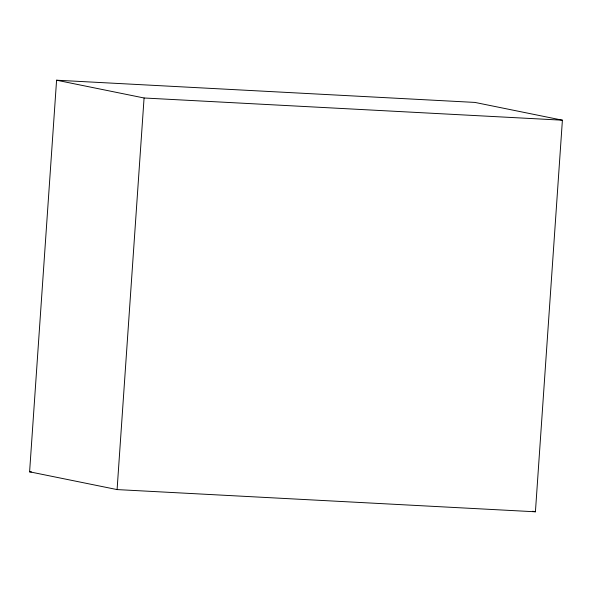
<?xml version="1.0" encoding="UTF-8"?>
<svg xmlns="http://www.w3.org/2000/svg" width="592" height="592" viewBox="0 0 592 592"><rect width="100%" height="100%" fill="white"/><g stroke="black" fill="none" stroke-linecap="round" stroke-linejoin="round"><path stroke-width="0.89" d="M29.6 471.809L56.58 80.209L474.91 102.416L562.4 120.191L535.42 511.791L117.09 489.584L29.6 471.809L31.45 471.905M117.09 489.584L144.071 97.991L56.58 80.209M144.071 97.991L562.4 120.191M532.719 511.236L535.42 511.791"/></g></svg>
